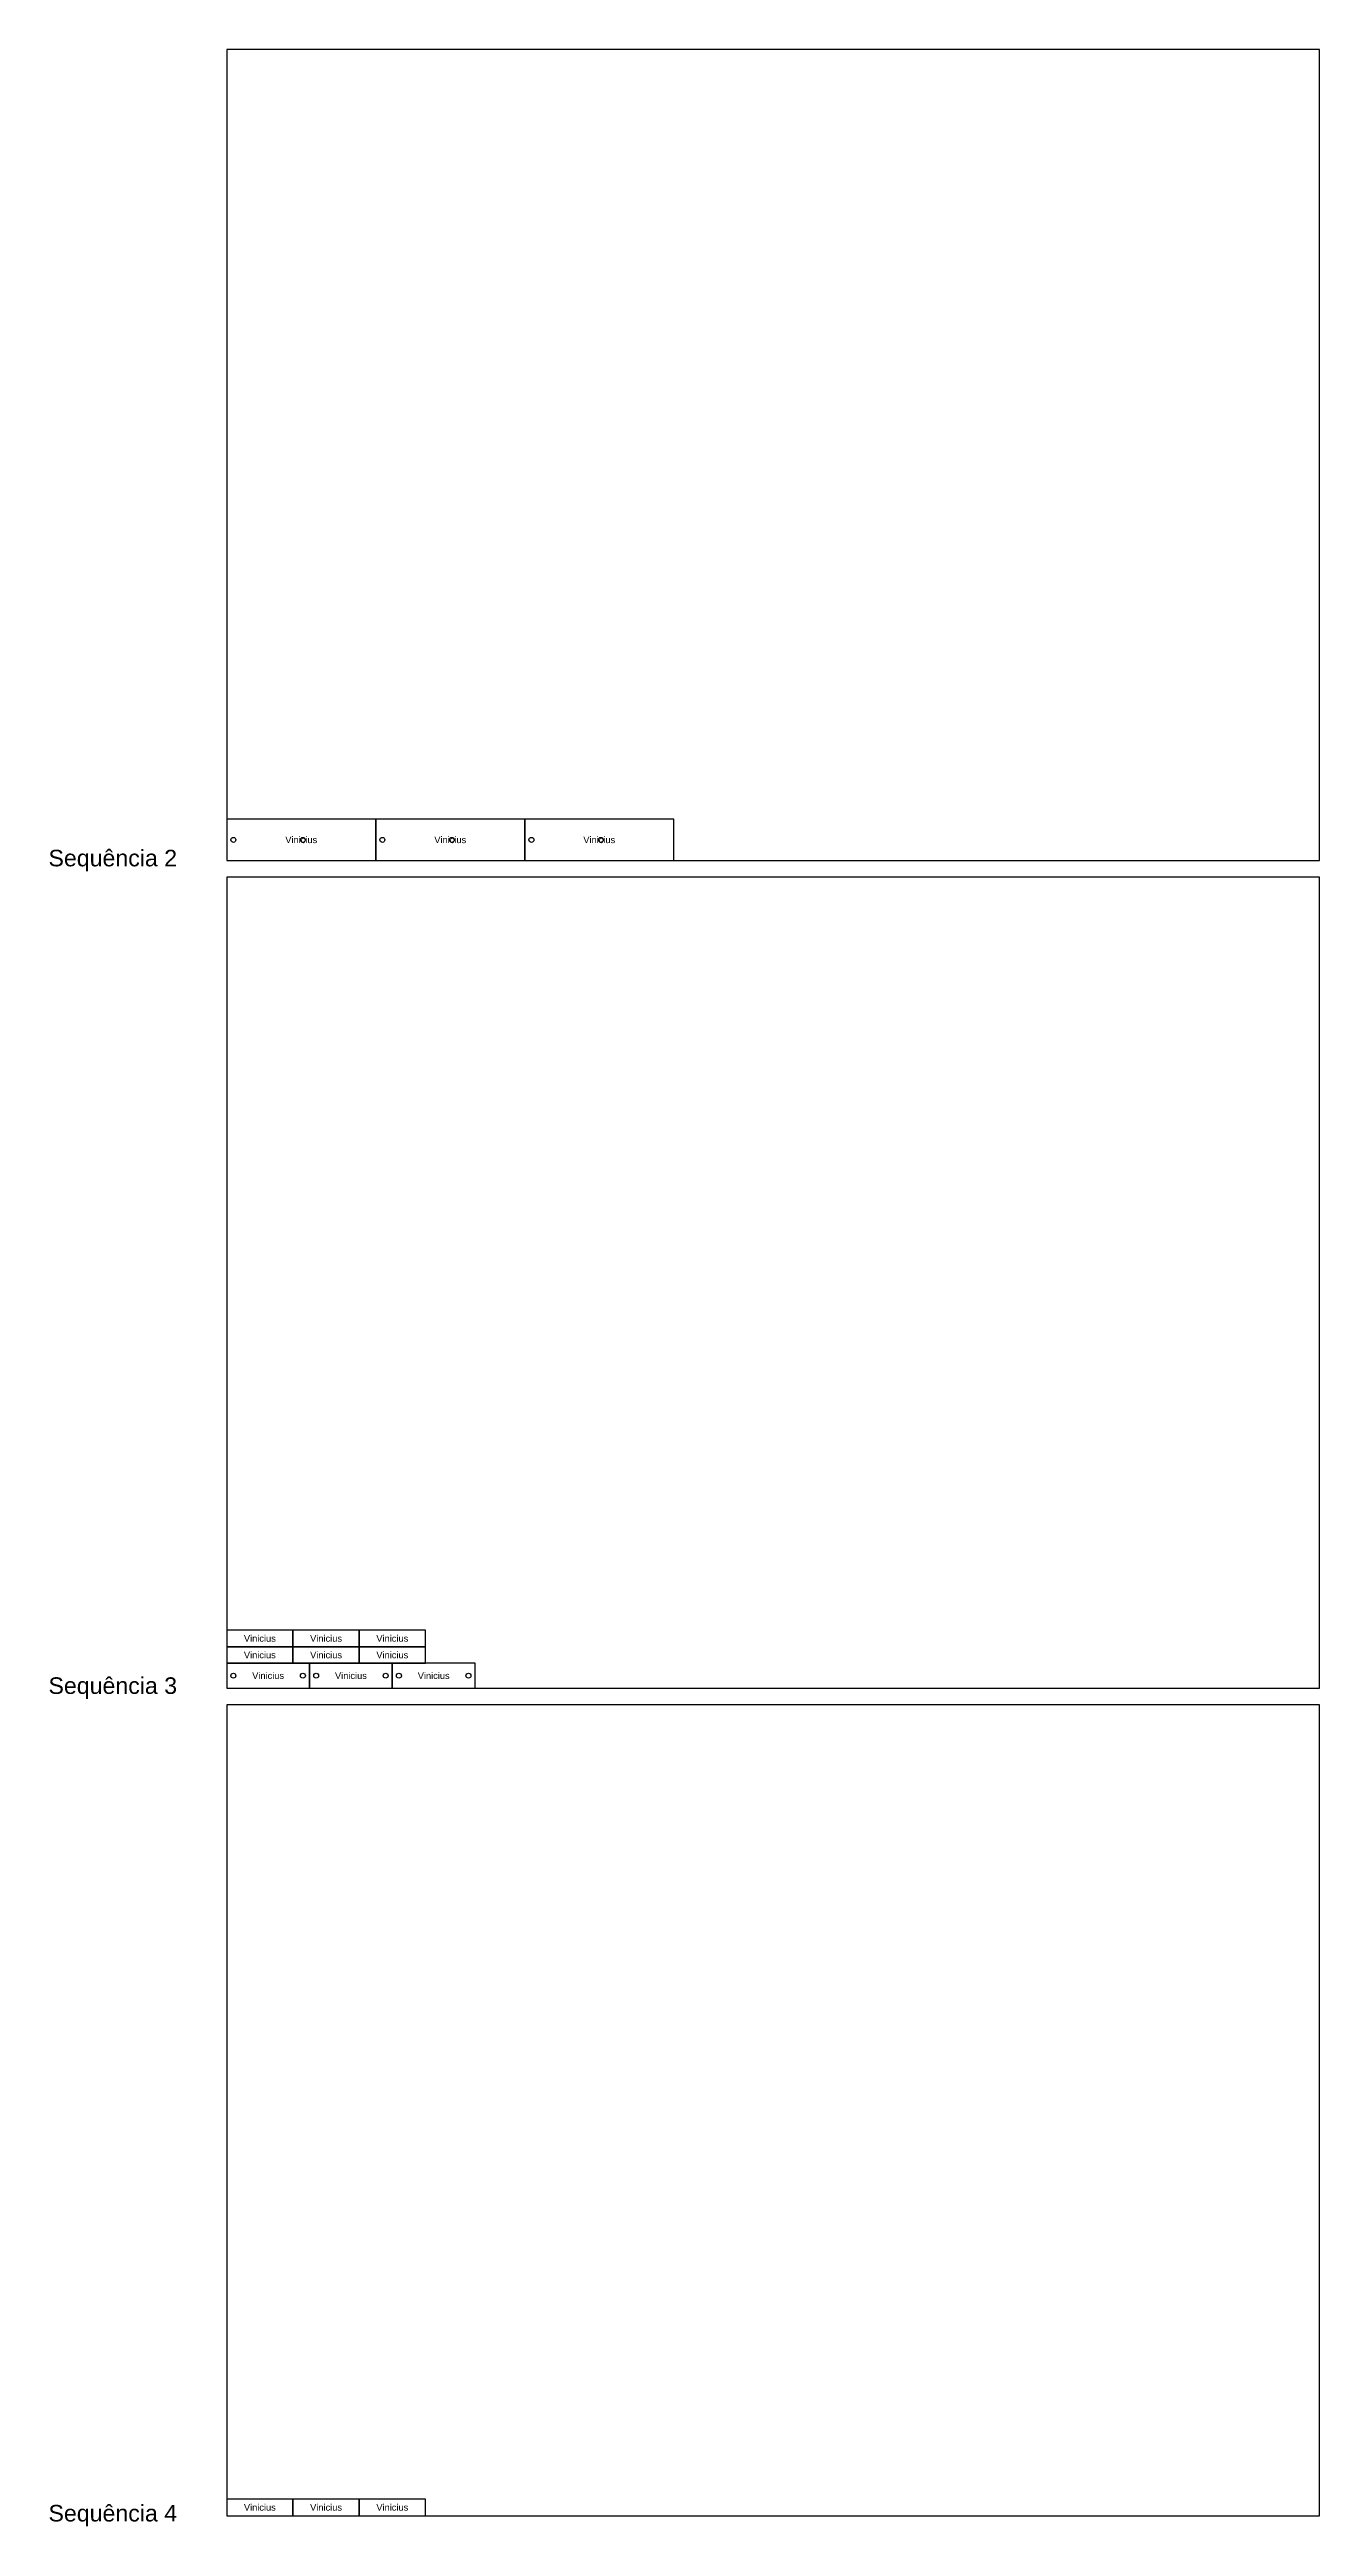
# Model space of a CAD drawing. Header units: metres. Extents: x -107 to 660, y -2007 to 490.
# Drawn here: x -107 to 660, y -2007 to -510 of the extents above; entities that cross this region are included whole.
import ezdxf

# ---------------------------------------------------------------- set-up
doc = ezdxf.new("R2010")
doc.units = ezdxf.units.M
doc.styles.add('Arial', font='arial.ttf')

msp = doc.modelspace()

# ---------------------------------------------------------------- linework, layer by layer
at = {"color": 1}
for points in [[(0, -1000), (660, -1000), (660, -510), (0, -510), (0, -1000)], [(0, -1500), (660, -1500), (660, -1010), (0, -1010), (0, -1500)], [(0, -2000), (660, -2000), (660, -1510), (0, -1510), (0, -2000)]]:
    msp.add_lwpolyline(points, close=True, dxfattribs=at)
at = {"color": 5}
for points in [[(0, -1000), (90, -1000), (90, -975), (0, -975), (0, -1000)], [(90, -1000), (180, -1000), (180, -975), (90, -975), (90, -1000)], [(180, -1000), (270, -1000), (270, -975), (180, -975), (180, -1000)], [(0, -1475), (40, -1475), (40, -1465), (0, -1465), (0, -1475)], [(40, -1475), (80, -1475), (80, -1465), (40, -1465), (40, -1475)], [(80, -1475), (120, -1475), (120, -1465), (80, -1465), (80, -1475)], [(0, -1485), (40, -1485), (40, -1475), (0, -1475), (0, -1485)], [(40, -1485), (80, -1485), (80, -1475), (40, -1475), (40, -1485)], [(80, -1485), (120, -1485), (120, -1475), (80, -1475), (80, -1485)], [(0, -1500), (50, -1500), (50, -1485), (0, -1485), (0, -1500)], [(50, -1500), (100, -1500), (100, -1485), (50, -1485), (50, -1500)], [(100, -1500), (150, -1500), (150, -1485), (100, -1485), (100, -1500)], [(0, -2000), (40, -2000), (40, -1990), (0, -1990), (0, -2000)], [(40, -2000), (80, -2000), (80, -1990), (40, -1990), (40, -2000)], [(80, -2000), (120, -2000), (120, -1990), (80, -1990), (80, -2000)]]:
    msp.add_lwpolyline(points, close=True, dxfattribs=at)
at = {"color": 1}
for centre in [(4, -987.5), (46, -987.5), (94, -987.5), (136, -987.5), (184, -987.5), (226, -987.5), (4, -1492.5), (46, -1492.5), (54, -1492.5), (96, -1492.5), (104, -1492.5), (146, -1492.5)]:
    msp.add_circle(centre, 1.5, dxfattribs=at)

# ---------------------------------------------------------------- texts
at = {"color": 0, "char_height": 4, "attachment_point": 5, "style": 'Arial'}
for insert in [(45, -987.5), (135, -987.5), (225, -987.5), (20, -1470), (20, -1480), (60, -1470), (60, -1480), (100, -1470), (100, -1480), (25, -1492.5), (75, -1492.5), (125, -1492.5), (20, -1995), (60, -1995), (100, -1995)]:
    msp.add_mtext('Vinicius', dxfattribs=dict(at, insert=insert))
at = {"color": 7, "char_height": 10, "attachment_point": 6, "style": 'Arial'}
for s, insert in [('Sequência 2', (-30, -1000)), ('Sequência 3', (-30, -1500)), ('Sequência 4', (-30, -2000))]:
    msp.add_mtext(s, dxfattribs=dict(at, insert=insert))

doc.saveas('drawing.dxf')
